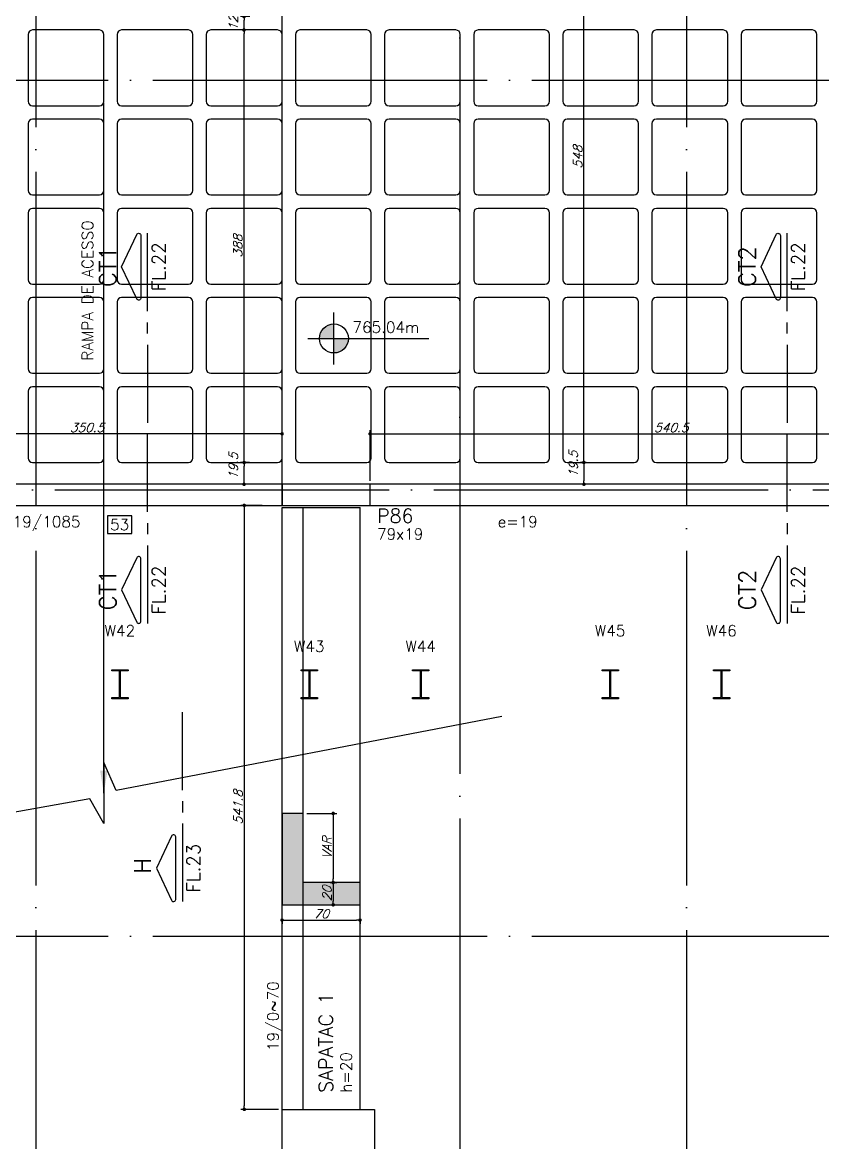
# Model space of a CAD drawing. Header units: millimetres. Extents: x -4107 to 5538, y -2094 to 2406.
# Drawn here: x -1102 to -384, y -1070 to -65 of the extents above; entities that cross this region are included whole.
import ezdxf
from ezdxf.enums import TextEntityAlignment as Align

# ---------------------------------------------------------------- set-up
doc = ezdxf.new("R2010")
doc.units = ezdxf.units.MM
doc.header["$LTSCALE"] = 50
doc.linetypes.add('EIXO', pattern=[6.8, 6, -0.4, 0, -0.4])
for name, color, linetype in [('251', 5, 'Continuous'), ('F-AUX', 2, 'Continuous'), ('F-CORTE', 4, 'Continuous'), ('F-CORTE-INDICAÇÃO', 4, 'Continuous'), ('F-COTAS', 106, 'Continuous'), ('F-CUBETA', 1, 'Continuous'), ('F-EIXO', 12, 'EIXO'), ('F-LAJES', 3, 'Continuous'), ('F-LAJES-DIM', 2, 'Continuous'), ('F-LAJES-NOME', 4, 'Continuous'), ('F-NÍVEL-PLANTA', 2, 'Continuous'), ('F-PARC-DIM', 2, 'Continuous'), ('F-PERFIL - W310x52', 4, 'Continuous'), ('F-PERFIL- W250x38.5', 4, 'Continuous'), ('F-PILARES-DIM', 172, 'Continuous'), ('F-PILARES-M', 170, 'Continuous'), ('F-PILARES-NOME', 170, 'Continuous'), ('F-SOLIDO-CORTE', 71, 'Continuous'), ('F-TEXTO', 6, 'Continuous'), ('F-VIGAS', 3, 'Continuous'), ('F-VIGAS-DIM', 2, 'Continuous')]:
    doc.layers.add(name, color=color, linetype=linetype)
doc.styles.add('CP-TEXT-INCL', font='simplex.shx', dxfattribs={"oblique": 20})
doc.styles.add('MCP', font='simplex.shx')
doc.styles.add('ROMANS', font='simplex.shx')
doc.styles.get("Standard").update_dxf_attribs({"font": 'txt.shx'})
doc.dimstyles.new('CP-COTAS-50', dxfattribs={"dimscale": 0.64, "dimtxt": 12.5, "dimasz": 5, "dimexe": 5, "dimexo": 5, "dimgap": 2.5, "dimtad": 1, "dimdec": 1, "dimdsep": 46, "dimtxsty": 'CP-TEXT-INCL', "dimblk1": 'DOT', "dimblk2": 'DOT', "dimsah": 1, "dimcen": 9, "dimclrd": 256, "dimclre": 256, "dimclrt": 256, "dimadec": 0, "dimazin": 0, "dimtfac": 1, "dimtdec": 1, "dimtmove": 2, "dimatfit": 3, "dimldrblk": 'DOT', "dimfxl": 0, "dimtolj": 1, "dimarcsym": 0})

# ---------------------------------------------------------------- blocks, each defined once
blk = doc.blocks.new('_VAONER063650636500869008690')
at = {"layer": '251', "color": 1}
for p, q in [((30, 34), (-30, 34)), ((-34, 30), (-34, -30)), ((34, -30), (34, 30)), ((-30, -34), (30, -34))]:
    blk.add_line(p, q, dxfattribs=at)
for centre, start, end in [((-30, 30), 90, 180), ((30, 30), 0, 90), ((-30, -30), 180, 270), ((30, -30), 270, 0)]:
    blk.add_arc(centre, 4, start, end, dxfattribs=at)
blk = doc.blocks.new('*U13')
at = {"layer": 'F-EIXO'}
blk.add_line((0, 0), (7397, 0), dxfattribs=at)
at = {"layer": 'F-TEXTO', "style": 'ROMANS'}
blk.add_attdef('EIXO', text='', height=17.5, dxfattribs=at).set_placement((-28.2072, 0), align=Align.MIDDLE_CENTER)
blk = doc.blocks.new('*U19')
at = {"layer": 'F-EIXO'}
blk.add_line((0, 0), (7484.954, 0), dxfattribs=at)
at = {"layer": 'F-TEXTO', "style": 'ROMANS'}
blk.add_attdef('EIXO', text='', height=17.5, dxfattribs=at).set_placement((-28.2072, 0), align=Align.MIDDLE_CENTER)
blk = doc.blocks.new('*U20')
at = {"layer": 'F-EIXO'}
blk.add_line((0, 0), (0, -3477.9), dxfattribs=at)
at = {"layer": 'F-TEXTO', "style": 'ROMANS'}
blk.add_attdef('EIXO', text='', height=17.5, rotation=360, dxfattribs=at).set_placement((0, 28.2), align=Align.MIDDLE_CENTER)
blk = doc.blocks.new('*U15')
at = {"layer": 'F-EIXO'}
blk.add_line((0, 0), (0, -3377.9), dxfattribs=at)
at = {"layer": 'F-TEXTO', "style": 'ROMANS'}
blk.add_attdef('EIXO', text='', height=17.5, rotation=360, dxfattribs=at).set_placement((0, 28.2), align=Align.MIDDLE_CENTER)
blk = doc.blocks.new('_DOT')
at = {"color": 0, "linetype": 'ByBlock'}
blk.add_line((-0.5, 0), (-1, 0), dxfattribs=at)
at = {"color": 0, "linetype": 'ByBlock', "const_width": 0.5}
blk.add_lwpolyline([(-0.25, 0, 1), (0.25, 0, 1)], format="xyb", close=True, dxfattribs=at)
blk = doc.blocks.new('*D28')
at = {"layer": 'DEFPOINTS', "color": 0, "linetype": 'Continuous', "transparency": 16777216}
for p in [(-3540, -934.5), (3264.5, -934.5), (3264.5, -1512.9)]:
    blk.add_point(p, dxfattribs=at)
at = {"layer": 'F-COTAS', "linetype": 'Continuous', "lineweight": -2, "transparency": 16777216}
for p, q in [((-3540, -937.7), (-3540, -1516.1)), ((3264.5, -937.7), (3264.5, -1516.1)), ((-3536.8, -1512.9), (3261.3, -1512.9))]:
    blk.add_line(p, q, dxfattribs=at)
at = {"layer": 'F-COTAS', "linetype": 'Continuous', "lineweight": -2, "transparency": 16777216, "xscale": 3.2, "yscale": 3.2, "zscale": 3.2, "rotation": 180}
blk.add_blockref('_DOT', (-3540, -1512.9), dxfattribs=at)
at = {"layer": 'F-COTAS', "linetype": 'Continuous', "lineweight": -2, "transparency": 16777216, "xscale": 3.2, "yscale": 3.2, "zscale": 3.2}
blk.add_blockref('_DOT', (3264.5, -1512.9), dxfattribs=at)
at = {"layer": 'F-COTAS', "linetype": 'Continuous', "transparency": 16777216, "insert": (-137.8, -1507.3), "char_height": 8, "attachment_point": 5, "style": 'CP-TEXT-INCL'}
blk.add_mtext('\\A1;6804.5', dxfattribs=at)
blk = doc.blocks.new('*U24')
at = {"layer": 'F-CORTE-INDICAÇÃO'}
for p, q in [((70, 0), (0, 0)), ((80, 0), (90, 0)), ((100, 0), (170, 0))]:
    blk.add_line(p, q, dxfattribs=at)
blk.add_lwpolyline([(112, 6, -0.802585), (111.2, 9.8), (140, 23.3), (168.8, 9.8, -0.802585), (168, 6)], format="xyb", close=True, dxfattribs=at)
at = {"layer": 'F-CORTE-INDICAÇÃO', "style": 'ROMANS'}
blk.add_attdef('CORTE', text='', height=15, dxfattribs=at).set_placement((140, 35.8), align=Align.MIDDLE_CENTER)
at = {"layer": 'F-CORTE-INDICAÇÃO', "color": 2, "style": 'ROMANS'}
blk.add_attdef('FOLHA', text='', height=12, dxfattribs=at).set_placement((79.3, -10), align=Align.MIDDLE_CENTER)
blk = doc.blocks.new('*D227')
at = {"layer": 'DEFPOINTS', "color": 0, "transparency": 16777216}
for p in [(-598, -460), (-598, -479.5), (-598, -479.5)]:
    blk.add_point(p, dxfattribs=at)
at = {"layer": 'F-COTAS', "lineweight": -2, "transparency": 16777216}
blk.add_line((-598, -463.2), (-598, -476.3), dxfattribs=at)
at = {"layer": 'F-COTAS', "lineweight": -2, "transparency": 16777216, "xscale": 3.2, "yscale": 3.2, "zscale": 3.2}
for p, rotation in [((-598, -460), 90), ((-598, -479.5), 270)]:
    blk.add_blockref('_DOT', p, dxfattribs=dict(at, rotation=rotation))
at = {"layer": 'F-COTAS', "transparency": 16777216, "insert": (-607.6, -461.6), "char_height": 8, "attachment_point": 5, "rotation": 90, "style": 'CP-TEXT-INCL'}
blk.add_mtext('\\A1;19.5', dxfattribs=at)
blk = doc.blocks.new('*D228')
at = {"layer": 'DEFPOINTS', "color": 0, "transparency": 16777216}
for p in [(-1219.5, -434.3), (-1219.5, -444.5), (-869, -479.5)]:
    blk.add_point(p, dxfattribs=at)
at = {"layer": 'F-COTAS', "lineweight": -2, "transparency": 16777216}
for p, q in [((-1219.5, -441.3), (-1219.5, -431.1)), ((-869, -476.3), (-869, -431.1)), ((-872.2, -434.3), (-1216.3, -434.3))]:
    blk.add_line(p, q, dxfattribs=at)
at = {"layer": 'F-COTAS', "lineweight": -2, "transparency": 16777216, "xscale": 3.2, "yscale": 3.2, "zscale": 3.2, "rotation": 180}
blk.add_blockref('_DOT', (-1219.5, -434.3), dxfattribs=at)
at = {"layer": 'F-COTAS', "lineweight": -2, "transparency": 16777216, "xscale": 3.2, "yscale": 3.2, "zscale": 3.2}
blk.add_blockref('_DOT', (-869, -434.3), dxfattribs=at)
at = {"layer": 'F-COTAS', "transparency": 16777216, "insert": (-1044.2, -428.7), "char_height": 8, "attachment_point": 5, "style": 'CP-TEXT-INCL'}
blk.add_mtext('\\A1;350.5', dxfattribs=at)
blk = doc.blocks.new('*D229')
at = {"layer": 'DEFPOINTS', "color": 0, "transparency": 16777216}
for p in [(-249.5, -434.3), (-249.5, -444.5), (-790, -479.5)]:
    blk.add_point(p, dxfattribs=at)
at = {"layer": 'F-COTAS', "lineweight": -2, "transparency": 16777216}
for p, q in [((-790, -476.3), (-790, -431.1)), ((-249.5, -441.3), (-249.5, -431.1)), ((-786.8, -434.3), (-252.7, -434.3))]:
    blk.add_line(p, q, dxfattribs=at)
at = {"layer": 'F-COTAS', "lineweight": -2, "transparency": 16777216, "xscale": 3.2, "yscale": 3.2, "zscale": 3.2, "rotation": 180}
blk.add_blockref('_DOT', (-790, -434.3), dxfattribs=at)
at = {"layer": 'F-COTAS', "lineweight": -2, "transparency": 16777216, "xscale": 3.2, "yscale": 3.2, "zscale": 3.2}
blk.add_blockref('_DOT', (-249.5, -434.3), dxfattribs=at)
at = {"layer": 'F-COTAS', "transparency": 16777216, "insert": (-519.8, -428.7), "char_height": 8, "attachment_point": 5, "style": 'CP-TEXT-INCL'}
blk.add_mtext('\\A1;540.5', dxfattribs=at)
blk = doc.blocks.new('*D247')
at = {"layer": 'DEFPOINTS', "color": 0, "transparency": 16777216}
for p in [(-903.1, -460), (-895, -460), (-895, -479.5)]:
    blk.add_point(p, dxfattribs=at)
at = {"layer": 'F-COTAS', "lineweight": -2, "transparency": 16777216}
for p, q in [((-898.2, -460), (-906.3, -460)), ((-903.1, -476.3), (-903.1, -463.2)), ((-898.2, -479.5), (-906.3, -479.5))]:
    blk.add_line(p, q, dxfattribs=at)
at = {"layer": 'F-COTAS', "lineweight": -2, "transparency": 16777216, "xscale": 3.2, "yscale": 3.2, "zscale": 3.2}
for p, rotation in [((-903.1, -460), 90), ((-903.1, -479.5), 270)]:
    blk.add_blockref('_DOT', p, dxfattribs=dict(at, rotation=rotation))
at = {"layer": 'F-COTAS', "transparency": 16777216, "insert": (-912.7, -463.3), "char_height": 8, "attachment_point": 5, "rotation": 90, "style": 'CP-TEXT-INCL'}
blk.add_mtext('\\A1;19.5', dxfattribs=at)
blk = doc.blocks.new('*D248')
at = {"layer": 'DEFPOINTS', "color": 0, "transparency": 16777216}
for p in [(-903.1, -72), (-896.9, -72), (-896.9, -460)]:
    blk.add_point(p, dxfattribs=at)
at = {"layer": 'F-COTAS', "lineweight": -2, "transparency": 16777216}
for p, q in [((-900.1, -72), (-906.3, -72)), ((-903.1, -456.8), (-903.1, -75.2)), ((-900.1, -460), (-906.3, -460))]:
    blk.add_line(p, q, dxfattribs=at)
at = {"layer": 'F-COTAS', "lineweight": -2, "transparency": 16777216, "xscale": 3.2, "yscale": 3.2, "zscale": 3.2}
for p, rotation in [((-903.1, -72), 90), ((-903.1, -460), 270)]:
    blk.add_blockref('_DOT', p, dxfattribs=dict(at, rotation=rotation))
at = {"layer": 'F-COTAS', "transparency": 16777216, "insert": (-908.7, -266), "char_height": 8, "attachment_point": 5, "rotation": 90, "style": 'CP-TEXT-INCL'}
blk.add_mtext('\\A1;388', dxfattribs=at)
blk = doc.blocks.new('*D249')
at = {"layer": 'DEFPOINTS', "color": 0, "transparency": 16777216}
for p in [(-903.1, -60), (-894.7, -60), (-894.7, -72)]:
    blk.add_point(p, dxfattribs=at)
at = {"layer": 'F-COTAS', "lineweight": -2, "transparency": 16777216}
for p, q in [((-897.9, -60), (-906.3, -60)), ((-903.1, -68.8), (-903.1, -63.2)), ((-897.9, -72), (-906.3, -72))]:
    blk.add_line(p, q, dxfattribs=at)
at = {"layer": 'F-COTAS', "lineweight": -2, "transparency": 16777216, "xscale": 3.2, "yscale": 3.2, "zscale": 3.2}
for p, rotation in [((-903.1, -60), 90), ((-903.1, -72), 270)]:
    blk.add_blockref('_DOT', p, dxfattribs=dict(at, rotation=rotation))
at = {"layer": 'F-COTAS', "transparency": 16777216, "insert": (-912.7, -66), "char_height": 8, "attachment_point": 5, "rotation": 90, "style": 'CP-TEXT-INCL'}
blk.add_mtext('\\A1;12', dxfattribs=at)
blk = doc.blocks.new('*D255')
at = {"layer": 'DEFPOINTS', "color": 0, "transparency": 16777216}
for p in [(-598, 88), (-592.8, 88), (-592.8, -460)]:
    blk.add_point(p, dxfattribs=at)
at = {"layer": 'F-COTAS', "lineweight": -2, "transparency": 16777216}
for p, q in [((-596, 88), (-601.2, 88)), ((-598, -456.8), (-598, 84.8)), ((-596, -460), (-601.2, -460))]:
    blk.add_line(p, q, dxfattribs=at)
at = {"layer": 'F-COTAS', "lineweight": -2, "transparency": 16777216, "xscale": 3.2, "yscale": 3.2, "zscale": 3.2}
for p, rotation in [((-598, 88), 90), ((-598, -460), 270)]:
    blk.add_blockref('_DOT', p, dxfattribs=dict(at, rotation=rotation))
at = {"layer": 'F-COTAS', "transparency": 16777216, "insert": (-603.6, -186), "char_height": 8, "attachment_point": 5, "rotation": 90, "style": 'CP-TEXT-INCL'}
blk.add_mtext('\\A1;548', dxfattribs=at)
blk = doc.blocks.new('A$C44D756D9')
at = {"layer": 'F-PERFIL- W250x38.5', "linetype": 'Continuous'}
for p, q in [((2303.2, -2136.5), (2303.2, -2135.4)), ((2303.2, -2135.4), (2317.9, -2135.4)), ((2310.2, -2136.5), (2303.2, -2136.5)), ((2310.2, -2160.4), (2310.2, -2136.5)), ((2317.9, -2136.5), (2310.8, -2136.5)), ((2310.8, -2136.5), (2310.8, -2160.4)), ((2317.9, -2135.4), (2317.9, -2136.5)), ((2473.2, -2136.5), (2473.2, -2135.4)), ((2473.2, -2135.4), (2487.9, -2135.4)), ((2480.2, -2136.5), (2473.2, -2136.5)), ((2480.2, -2160.4), (2480.2, -2136.5)), ((2487.9, -2136.5), (2480.8, -2136.5)), ((2480.8, -2136.5), (2480.8, -2160.4)), ((2487.9, -2135.4), (2487.9, -2136.5)), ((2573.2, -2136.5), (2573.2, -2135.4)), ((2573.2, -2135.4), (2587.9, -2135.4)), ((2580.2, -2136.5), (2573.2, -2136.5)), ((2580.2, -2160.4), (2580.2, -2136.5)), ((2587.9, -2136.5), (2580.8, -2136.5)), ((2580.8, -2136.5), (2580.8, -2160.4)), ((2587.9, -2135.4), (2587.9, -2136.5)), ((2743.2, -2136.5), (2743.2, -2135.4)), ((2743.2, -2135.4), (2757.9, -2135.4)), ((2750.2, -2136.5), (2743.2, -2136.5)), ((2750.2, -2160.4), (2750.2, -2136.5)), ((2757.9, -2136.5), (2750.8, -2136.5)), ((2750.8, -2136.5), (2750.8, -2160.4)), ((2757.9, -2135.4), (2757.9, -2136.5)), ((2843.2, -2136.5), (2843.2, -2135.4)), ((2843.2, -2135.4), (2857.9, -2135.4)), ((2850.2, -2136.5), (2843.2, -2136.5)), ((2850.2, -2160.4), (2850.2, -2136.5)), ((2857.9, -2136.5), (2850.8, -2136.5)), ((2850.8, -2136.5), (2850.8, -2160.4)), ((2857.9, -2135.4), (2857.9, -2136.5)), ((2303.2, -2161.6), (2303.2, -2160.4)), ((2303.2, -2160.4), (2310.2, -2160.4)), ((2310.8, -2160.4), (2317.9, -2160.4)), ((2317.9, -2160.4), (2317.9, -2161.6)), ((2473.2, -2161.6), (2473.2, -2160.4)), ((2473.2, -2160.4), (2480.2, -2160.4)), ((2480.8, -2160.4), (2487.9, -2160.4)), ((2487.9, -2160.4), (2487.9, -2161.6)), ((2573.2, -2161.6), (2573.2, -2160.4)), ((2573.2, -2160.4), (2580.2, -2160.4)), ((2580.8, -2160.4), (2587.9, -2160.4)), ((2587.9, -2160.4), (2587.9, -2161.6)), ((2743.2, -2161.6), (2743.2, -2160.4)), ((2743.2, -2160.4), (2750.2, -2160.4)), ((2750.8, -2160.4), (2757.9, -2160.4)), ((2757.9, -2160.4), (2757.9, -2161.6)), ((2843.2, -2161.6), (2843.2, -2160.4)), ((2843.2, -2160.4), (2850.2, -2160.4)), ((2850.8, -2160.4), (2857.9, -2160.4)), ((2857.9, -2160.4), (2857.9, -2161.6)), ((2317.9, -2161.6), (2303.2, -2161.6)), ((2487.9, -2161.6), (2473.2, -2161.6)), ((2587.9, -2161.6), (2573.2, -2161.6)), ((2757.9, -2161.6), (2743.2, -2161.6)), ((2857.9, -2161.6), (2843.2, -2161.6))]:
    blk.add_line(p, q, dxfattribs=at)
for points in [[(2317.9, -2161.6), (2303.2, -2161.6), (2303.2, -2160.4), (2310.2, -2160.4), (2310.2, -2136.5), (2303.2, -2136.5), (2303.2, -2135.4), (2317.9, -2135.4), (2317.9, -2136.5), (2310.8, -2136.5), (2310.8, -2160.4), (2317.9, -2160.4)], [(2487.9, -2161.6), (2473.2, -2161.6), (2473.2, -2160.4), (2480.2, -2160.4), (2480.2, -2136.5), (2473.2, -2136.5), (2473.2, -2135.4), (2487.9, -2135.4), (2487.9, -2136.5), (2480.8, -2136.5), (2480.8, -2160.4), (2487.9, -2160.4)], [(2587.9, -2161.6), (2573.2, -2161.6), (2573.2, -2160.4), (2580.2, -2160.4), (2580.2, -2136.5), (2573.2, -2136.5), (2573.2, -2135.4), (2587.9, -2135.4), (2587.9, -2136.5), (2580.8, -2136.5), (2580.8, -2160.4), (2587.9, -2160.4)], [(2757.9, -2161.6), (2743.2, -2161.6), (2743.2, -2160.4), (2750.2, -2160.4), (2750.2, -2136.5), (2743.2, -2136.5), (2743.2, -2135.4), (2757.9, -2135.4), (2757.9, -2136.5), (2750.8, -2136.5), (2750.8, -2160.4), (2757.9, -2160.4)], [(2857.9, -2161.6), (2843.2, -2161.6), (2843.2, -2160.4), (2850.2, -2160.4), (2850.2, -2136.5), (2843.2, -2136.5), (2843.2, -2135.4), (2857.9, -2135.4), (2857.9, -2136.5), (2850.8, -2136.5), (2850.8, -2160.4), (2857.9, -2160.4)]]:
    blk.add_lwpolyline(points, close=True, dxfattribs=at)
at = {"layer": 'F-PILARES-NOME'}
for s, p in [('W42', (2296.7, -2105.4)), ('W45', (2736.7, -2105.4)), ('W46', (2836.7, -2105.4)), ('W43', (2466.7, -2119.4)), ('W44', (2566.7, -2119.4))]:
    blk.add_text(s, height=10, dxfattribs=at).set_placement(p)
blk = doc.blocks.new('Nível - Planta')
at = {"layer": 'F-NÍVEL-PLANTA'}
h = blk.add_hatch(color=71, dxfattribs=at)
h.paths.add_polyline_path([(0, 0), (0, 0.26, 0.414214), (-0.26, 0)])
h.paths.add_polyline_path([(0.26, 0), (0, 0), (0, -0.26, 0.414214)])
for p, q in [((0, -0.469), (0, 0.469)), ((-0.469, 0), (1.704, 0))]:
    blk.add_line(p, q, dxfattribs=at)
blk.add_circle((0, 0), 0.26, dxfattribs=at)
at = {"layer": 'F-TEXTO', "color": 3, "style": 'MCP'}
blk.add_attdef('NÍVEL', (0.333, 0.102), '', height=0.2, dxfattribs=at)
blk = doc.blocks.new('*U9')
at = {"layer": 'F-VIGAS-DIM', "color": 1}
blk.add_lwpolyline([(0, 0), (22, 0), (22, 16), (0, 16)], close=True, dxfattribs=at)
at = {"layer": 'F-VIGAS-DIM', "style": 'MCP'}
blk.add_attdef('DIM', text='', height=10, dxfattribs=at).set_placement((11, 8), align=Align.MIDDLE_CENTER)
blk = doc.blocks.new('*U25')
at = {"layer": 'F-CORTE-INDICAÇÃO'}
for p, q in [((-100, 0), (-170, 0)), ((-80, 0), (-90, 0)), ((-70, 0), (0, 0))]:
    blk.add_line(p, q, dxfattribs=at)
blk.add_lwpolyline([(-112, 6, 0.802585), (-111.2, 9.8), (-140, 23.3), (-168.8, 9.8, 0.802585), (-168, 6)], format="xyb", close=True, dxfattribs=at)
at = {"layer": 'F-CORTE-INDICAÇÃO', "style": 'ROMANS'}
blk.add_attdef('CORTE', text='', height=15, dxfattribs=at).set_placement((-140, 35.8), align=Align.MIDDLE_CENTER)
at = {"layer": 'F-CORTE-INDICAÇÃO', "color": 2, "style": 'ROMANS'}
blk.add_attdef('FOLHA', text='', height=12, dxfattribs=at).set_placement((-140, -10), align=Align.MIDDLE_CENTER)
blk = doc.blocks.new('*U385')
at = {"layer": 'F-CORTE-INDICAÇÃO'}
for p, q in [((70, 0), (0, 0)), ((80, 0), (90, 0)), ((100, 0), (170, 0))]:
    blk.add_line(p, q, dxfattribs=at)
blk.add_lwpolyline([(112, 6, -0.802585), (111.2, 9.8), (140, 23.3), (168.8, 9.8, -0.802585), (168, 6)], format="xyb", close=True, dxfattribs=at)
at = {"layer": 'F-CORTE-INDICAÇÃO', "style": 'ROMANS'}
blk.add_attdef('CORTE', text='', height=15, dxfattribs=at).set_placement((140, 35.8), align=Align.MIDDLE_CENTER)
at = {"layer": 'F-CORTE-INDICAÇÃO', "color": 2, "style": 'ROMANS'}
blk.add_attdef('FOLHA', text='', height=12, dxfattribs=at).set_placement((140, -10), align=Align.MIDDLE_CENTER)
blk = doc.blocks.new('*D416')
at = {"layer": 'DEFPOINTS', "color": 0, "transparency": 16777216}
for p in [(-883.6, -498.5), (-902.9, -1040.3), (-869, -1040.3)]:
    blk.add_point(p, dxfattribs=at)
at = {"layer": 'F-COTAS', "lineweight": -2, "transparency": 16777216}
for p, q in [((-886.8, -498.5), (-906.1, -498.5)), ((-902.9, -501.7), (-902.9, -1037.1)), ((-872.2, -1040.3), (-906.1, -1040.3))]:
    blk.add_line(p, q, dxfattribs=at)
at = {"layer": 'F-COTAS', "lineweight": -2, "transparency": 16777216, "xscale": 3.2, "yscale": 3.2, "zscale": 3.2}
for p, rotation in [((-902.9, -498.5), 90), ((-902.9, -1040.3), 270)]:
    blk.add_blockref('_DOT', p, dxfattribs=dict(at, rotation=rotation))
at = {"layer": 'F-COTAS', "transparency": 16777216, "insert": (-908.5, -769.4), "char_height": 8, "attachment_point": 5, "rotation": 90, "style": 'CP-TEXT-INCL'}
blk.add_mtext('\\A1;541.8', dxfattribs=at)
blk = doc.blocks.new('*D417')
at = {"layer": 'DEFPOINTS', "color": 0, "transparency": 16777216}
for p in [(-869, -868.2), (-799, -868.2), (-799, -870.5)]:
    blk.add_point(p, dxfattribs=at)
at = {"layer": 'F-COTAS', "lineweight": -2, "transparency": 16777216}
for p, q in [((-869, -870.5), (-869, -873.7)), ((-865.8, -870.5), (-802.2, -870.5)), ((-799, -870.5), (-799, -873.7))]:
    blk.add_line(p, q, dxfattribs=at)
at = {"layer": 'F-COTAS', "lineweight": -2, "transparency": 16777216, "xscale": 3.2, "yscale": 3.2, "zscale": 3.2, "rotation": 180}
blk.add_blockref('_DOT', (-869, -870.5), dxfattribs=at)
at = {"layer": 'F-COTAS', "lineweight": -2, "transparency": 16777216, "xscale": 3.2, "yscale": 3.2, "zscale": 3.2}
blk.add_blockref('_DOT', (-799, -870.5), dxfattribs=at)
at = {"layer": 'F-COTAS', "transparency": 16777216, "insert": (-834, -864.9), "char_height": 8, "attachment_point": 5, "style": 'CP-TEXT-INCL'}
blk.add_mtext('\\A1;70', dxfattribs=at)
blk = doc.blocks.new('*D418')
at = {"layer": 'DEFPOINTS', "color": 0, "transparency": 16777216}
for p in [(-850, -774.8), (-829.1, -836.8), (-823.1, -836.8)]:
    blk.add_point(p, dxfattribs=at)
at = {"layer": 'F-COTAS', "lineweight": -2, "transparency": 16777216}
for p, q in [((-846.8, -774.8), (-819.9, -774.8)), ((-823.1, -778), (-823.1, -833.6)), ((-825.9, -836.8), (-819.9, -836.8))]:
    blk.add_line(p, q, dxfattribs=at)
at = {"layer": 'F-COTAS', "lineweight": -2, "transparency": 16777216, "xscale": 3.2, "yscale": 3.2, "zscale": 3.2}
for p, rotation in [((-823.1, -774.8), 90), ((-823.1, -836.8), 270)]:
    blk.add_blockref('_DOT', p, dxfattribs=dict(at, rotation=rotation))
at = {"layer": 'F-COTAS', "transparency": 16777216, "insert": (-828.7, -805.8), "char_height": 8, "attachment_point": 5, "rotation": 90, "style": 'CP-TEXT-INCL'}
blk.add_mtext('\\A1;VAR', dxfattribs=at)
blk = doc.blocks.new('*D419')
at = {"layer": 'DEFPOINTS', "color": 0, "transparency": 16777216}
for p in [(-823.1, -836.8), (-823.1, -856.8), (-823.1, -856.8)]:
    blk.add_point(p, dxfattribs=at)
at = {"layer": 'F-COTAS', "lineweight": -2, "transparency": 16777216}
blk.add_line((-823.1, -840), (-823.1, -853.6), dxfattribs=at)
at = {"layer": 'F-COTAS', "lineweight": -2, "transparency": 16777216, "xscale": 3.2, "yscale": 3.2, "zscale": 3.2}
for p, rotation in [((-823.1, -836.8), 90), ((-823.1, -856.8), 270)]:
    blk.add_blockref('_DOT', p, dxfattribs=dict(at, rotation=rotation))
at = {"layer": 'F-COTAS', "transparency": 16777216, "insert": (-828.7, -846.8), "char_height": 8, "attachment_point": 5, "rotation": 90, "style": 'CP-TEXT-INCL'}
blk.add_mtext('\\A1;20', dxfattribs=at)

msp = doc.modelspace()

# ---------------------------------------------------------------- hatches: boundary and pattern name
at = {"layer": 'F-SOLIDO-CORTE', "linetype": 'Continuous'}
msp.add_hatch(color=256, dxfattribs=at).paths.add_polyline_path([(-869, -774.843), (-869, -856.843), (-799, -856.843), (-799, -836.843), (-850, -836.843), (-850, -774.843)])

# ---------------------------------------------------------------- linework, layer by layer
at = {"layer": 'F-AUX', "color": 1}
for points in [[(-869, -498.5), (-869, -26)], [(-1029, -756.508), (-1029, -136.983)], [(-869, -614.034), (-869, -500.5)], [(-671.623, -687.79), (-1018.007, -754.364), (-1029, -729.218), (-1029, -783.797), (-1041.589, -761.777), (-1456.27, -835.705)]]:
    msp.add_lwpolyline(points, dxfattribs=at)
msp.add_solid([(-1025.647, -736.511), (-1029, -756.508), (-1032.314, -736.505)], dxfattribs=at)
at = {"layer": 'F-CORTE', "linetype": 'Continuous'}
msp.add_lwpolyline([(-799, -836.843), (-850, -836.843), (-850, -774.843), (-869, -774.843), (-869, -856.843), (-799, -856.843)], dxfattribs=at)
at = {"layer": 'F-LAJES'}
for p, q in [((-869, -1369.262), (-869, -1040.262)), ((-869, -1040.262), (-786, -1040.262)), ((-786, -1040.262), (-786, -1369.262))]:
    msp.add_line(p, q, dxfattribs=at)
at = {"layer": 'F-PILARES-M', "linetype": 'Continuous'}
msp.add_lwpolyline([(-869, -498.5), (-790, -498.5), (-790, -479.5), (-869, -479.5), (-869, -498.5)], dxfattribs=at)
at = {"layer": 'F-SOLIDO-CORTE'}
msp.add_lwpolyline([(-869, -774.843), (-869, -856.843), (-799, -856.843), (-799, -836.843), (-850, -836.843), (-850, -774.843), (-869, -774.843)], dxfattribs=at)
at = {"layer": 'F-VIGAS'}
for p, q in [((-869, -1040.262), (-869, -500.5)), ((-869, -500.5), (-799, -500.5)), ((-850, -1040.262), (-850, -500.5)), ((-799, -1040.262), (-799, -500.5))]:
    msp.add_line(p, q, dxfattribs=at)
for points in [[(-869, -479.5), (-1219.5, -479.5)], [(-249.5, -479.5), (-790, -479.5)], [(-1219.5, -498.5), (-869, -498.5)], [(-790, -498.5), (-249.5, -498.5)]]:
    msp.add_lwpolyline(points, dxfattribs=at)

# ---------------------------------------------------------------- block references
at = {"layer": 'F-CORTE-INDICAÇÃO', "linetype": 'Continuous', "rotation": 90}
for name, p, values in [('*U385', (-989.682, -424.351), {'FOLHA': 'FL.22', 'CORTE': 'CT1'}), ('*U385', (-415.682, -424.351), {'FOLHA': 'FL.22', 'CORTE': 'CT2'}), ('*U25', (-989.682, -434.351), {'FOLHA': 'FL.22', 'CORTE': 'CT1'}), ('*U25', (-415.682, -434.351), {'FOLHA': 'FL.22', 'CORTE': 'CT2'})]:
    msp.add_blockref(name, p, dxfattribs=at).add_auto_attribs(values)
at = {"layer": 'F-CORTE-INDICAÇÃO', "linetype": 'Continuous'}
ref = msp.add_blockref('*U24', (-958.436, -683.921), dxfattribs=dict(at, xscale=-1, rotation=90))
ref.add_attrib('FOLHA', 'FL.23', dxfattribs={"color": 2, "height": 12, "rotation": 90, "style": 'ROMANS'}).set_placement((-948.436, -823.838), align=Align.MIDDLE_CENTER)
ref.add_attrib('CORTE', 'H', dxfattribs={"height": 15, "rotation": 90, "style": 'ROMANS'}).set_placement((-994.2, -821.778), align=Align.MIDDLE_CENTER)
at = {"layer": 'F-CUBETA'}
for p in [(-1063, -106), (-983, -106), (-903, -106), (-823, -106), (-743, -106), (-663, -106), (-583, -106), (-503, -106), (-423, -106), (-1063, -186), (-983, -186), (-903, -186), (-823, -186), (-743, -186), (-663, -186), (-583, -186), (-503, -186), (-423, -186), (-1063, -266), (-983, -266), (-903, -266), (-823, -266), (-743, -266), (-663, -266), (-583, -266), (-503, -266), (-423, -266), (-1063, -346), (-983, -346), (-903, -346), (-823, -346), (-743, -346), (-663, -346), (-583, -346), (-503, -346), (-423, -346), (-1063, -426), (-983, -426), (-903, -426), (-823, -426), (-743, -426), (-663, -426), (-583, -426), (-503, -426), (-423, -426)]:
    msp.add_blockref('_VAONER063650636500869008690', p, dxfattribs=at)
at = {"layer": 'F-EIXO', "linetype": 'Continuous'}
for name, p in [('*U20', (-709.5, 1941.357)), ('*U15', (-1090, 1841.357)), ('*U15', (-506, 1841.357)), ('*U13', (-3705.761, -117)), ('*U19', (-3793.715, -484.5)), ('*U13', (-3705.761, -885))]:
    msp.add_blockref(name, p, dxfattribs=at)
at = {"layer": 'F-NÍVEL-PLANTA', "linetype": 'Continuous', "xscale": 50, "yscale": 50, "zscale": 50}
msp.add_blockref('Nível - Planta', (-822.413, -348.744), dxfattribs=at).add_auto_attribs({'NÍVEL': '765.04m'})
at = {"layer": 'F-PERFIL - W310x52'}
msp.add_blockref('A$C44D756D9', (-3325, 1489.5), dxfattribs=at)
at = {"layer": 'F-VIGAS-DIM', "linetype": 'Continuous'}
msp.add_blockref('*U9', (-1025.803, -523.704), dxfattribs=at).add_auto_attribs({'DIM': '53'})

# ---------------------------------------------------------------- texts
at = {"layer": 'F-AUX', "style": 'ROMANS'}
msp.add_text('RAMPA DE ACESSO', height=10, rotation=89.943886, dxfattribs=at).set_placement((-1038.683, -368.683))
at = {"layer": 'F-LAJES-DIM', "linetype": 'Continuous', "style": 'ROMANS'}
msp.add_text('h=20', height=10, rotation=90, dxfattribs=at).set_placement((-806.51, -1025.342))
at = {"layer": 'F-LAJES-NOME', "linetype": 'Continuous', "style": 'ROMANS'}
msp.add_text('SAPATAC 1', height=12.5, rotation=90, dxfattribs=at).set_placement((-823.51, -1025.342))
at = {"layer": 'F-PARC-DIM', "style": 'MCP'}
for s, p in [('19/1085', (-1110.788, -518.11)), ('e=19', (-675.545, -518.11))]:
    msp.add_text(s, height=10, dxfattribs=at).set_placement(p)
at = {"layer": 'F-PILARES-DIM', "linetype": 'Continuous', "style": 'ROMANS'}
msp.add_text('79x19', height=10, dxfattribs=at).set_placement((-783.75, -529.125))
at = {"layer": 'F-PILARES-NOME', "linetype": 'Continuous', "style": 'ROMANS'}
msp.add_text('P86', height=12.5, dxfattribs=at).set_placement((-783.75, -514.125))
at = {"layer": 'F-VIGAS-DIM', "linetype": 'Continuous', "style": 'MCP'}
msp.add_text('19/0~70', height=10, rotation=90, dxfattribs=at).set_placement((-872.125, -987.967))

# ---------------------------------------------------------------- dimensions: what is measured, and where the dimension line sits
at = {"layer": 'F-COTAS'}
for base, p1, p2, override, picture, middle in [((-598, 88), (-592.754, -460), (-592.754, 88), {"dimscale": 0.64, "dimfxl": 7.5}, '*D255', (-603.6, -186)), ((-903.103, -60), (-894.699, -72), (-894.699, -60), {"dimscale": 0.64, "dimfxl": 7.5}, '*D249', (-912.703, -66)), ((-903.103, -72), (-896.853, -460), (-896.853, -72), {"dimscale": 0.64, "dimfxl": 7.5}, '*D248', (-908.703, -266)), ((-902.88, -1040.262), (-883.604, -498.5), (-869, -1040.262), {"dimfxl": 7.5}, '*D416', (-908.48, -769.381))]:
    dim = msp.add_linear_dim(base=base, p1=p1, p2=p2, angle=90, dimstyle='CP-COTAS-50', override=override, dxfattribs=at)
    dim.commit()
    dim.dimension.update_dxf_attribs({"geometry": picture, "text_midpoint": middle})
for base, p1, p2, override, picture, middle in [((-1219.5, -434.297), (-869, -479.5), (-1219.5, -444.5), {"dimscale": 0.64, "dimfxl": 7.5}, '*D228', (-1044.25, -428.697)), ((-249.5, -434.297), (-790, -479.5), (-249.5, -444.5), {"dimscale": 0.64, "dimfxl": 7.5}, '*D229', (-519.75, -428.697)), ((-799, -870.537), (-869, -868.178), (-799, -868.178), {"dimfxl": 7.5, "dimfxlon": 1, "dimarcsym": 2}, '*D417', (-834, -864.937))]:
    dim = msp.add_linear_dim(base=base, p1=p1, p2=p2, dimstyle='CP-COTAS-50', override=override, dxfattribs=at)
    dim.commit()
    dim.dimension.update_dxf_attribs({"geometry": picture, "text_midpoint": middle})
for base, p1, p2, picture, middle in [((-903.103, -460), (-894.991, -479.5), (-894.991, -460), '*D247', (-912.703, -463.262)), ((-598, -479.5), (-598, -460), (-598, -479.5), '*D227', (-607.6, -461.641))]:
    dim = msp.add_linear_dim(base=base, p1=p1, p2=p2, angle=90, dimstyle='CP-COTAS-50', override={"dimscale": 0.64, "dimfxl": 7.5}, dxfattribs=at)
    dim.commit()
    dim.dimension.update_dxf_attribs({"geometry": picture, "text_midpoint": middle, "dimtype": 160})
dim = msp.add_linear_dim(base=(-823.053, -836.843), p1=(-850, -774.843), p2=(-829.116, -836.843), angle=90, text='VAR', dimstyle='CP-COTAS-50', dxfattribs=at)
dim.commit()
dim.dimension.update_dxf_attribs({"geometry": '*D418', "text_midpoint": (-828.653, -805.843)})
dim = msp.add_linear_dim(base=(-823.053, -856.843), p1=(-823.053, -836.843), p2=(-823.053, -856.843), angle=90, dimstyle='CP-COTAS-50', dxfattribs=at)
dim.commit()
dim.dimension.update_dxf_attribs({"geometry": '*D419', "text_midpoint": (-828.653, -846.843)})
at = {"layer": 'F-COTAS', "linetype": 'Continuous'}
dim = msp.add_linear_dim(base=(3264.5, -1512.867), p1=(-3540, -934.5), p2=(3264.5, -934.5), dimstyle='CP-COTAS-50', dxfattribs=at)
dim.commit()
dim.dimension.update_dxf_attribs({"geometry": '*D28', "text_midpoint": (-137.75, -1507.267)})

doc.saveas('drawing.dxf')
